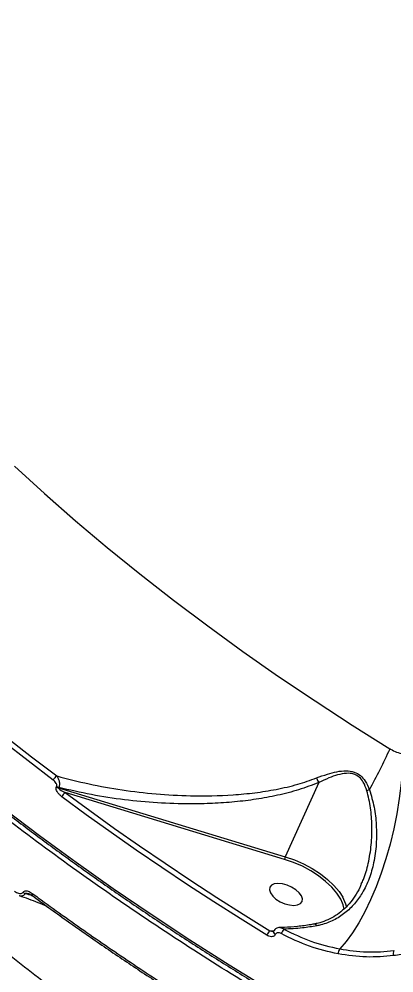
# Model space of a CAD drawing. Header units: millimetres. Extents: x -7720 to 6073, y -7402 to 5433.
# Drawn here: x 694.2 to 789.8, y -2069.4 to -1826.1 of the extents above; entities that cross this region are included whole.
import ezdxf

# ---------------------------------------------------------------- set-up
doc = ezdxf.new("R2010")
doc.units = ezdxf.units.MM
for name, color, linetype in [('DIKOM_ОБЪЕКТ', 7, 'Continuous'), ('DIKOM_РАЗМЕР_ЗОНА', 7, 'Continuous'), ('DIKOM_РАЗМЕР_ОБЪЕКТА', 7, 'Continuous')]:
    doc.layers.add(name, color=color, linetype=linetype)
doc.styles.add('style1', font='arial.ttf', dxfattribs={"width": 0.8})
doc.dimstyles.new('1-50', dxfattribs={"dimtxt": 300, "dimasz": 200, "dimexe": 100, "dimexo": 0, "dimgap": 100, "dimtad": 1, "dimtxsty": 'style1', "dimcen": 200, "dimclrd": 7, "dimclre": 7, "dimclrt": 7, "dimadec": 1, "dimazin": 2, "dimtfac": 1, "dimtmove": 0, "dimatfit": 2, "dimfxl": 0, "dimlwd": 25, "dimlwe": 18, "dimarcsym": 0})

# ---------------------------------------------------------------- blocks, each defined once
blk = doc.blocks.new('*D0')
at = {"layer": 'Defpoints', "color": 0, "transparency": 16777216}
for p in [(-1165.04, 3934.07), (-6387.82, -4153.36), (1392.52, -4153.36)]:
    blk.add_point(p, dxfattribs=at)
at = {"layer": 'DIKOM_РАЗМЕР_ОБЪЕКТА', "color": 7, "lineweight": 18, "transparency": 16777216}
for p, q in [((-1165.04, 3934.07), (-6487.82, 3934.07)), ((1392.52, -4153.36), (-6487.82, -4153.36))]:
    blk.add_line(p, q, dxfattribs=at)
at = {"layer": 'DIKOM_РАЗМЕР_ОБЪЕКТА', "color": 7, "lineweight": 25, "transparency": 16777216}
blk.add_line((-6387.82, 3734.07), (-6387.82, -3953.36), dxfattribs=at)
at = {"layer": 'DIKOM_РАЗМЕР_ОБЪЕКТА', "color": 7, "transparency": 16777216}
for points in [[(-6421.16, 3734.07), (-6354.49, 3734.07), (-6387.82, 3934.07)], [(-6421.16, -3953.36), (-6354.49, -3953.36), (-6387.82, -4153.36)]]:
    blk.add_solid(points, dxfattribs=at)
at = {"layer": 'DIKOM_РАЗМЕР_ОБЪЕКТА', "color": 7, "transparency": 16777216, "insert": (-6640.99, -109.65), "char_height": 300, "attachment_point": 5, "rotation": 90, "style": 'style1'}
blk.add_mtext('8100', dxfattribs=at)
blk = doc.blocks.new('*D1')
at = {"layer": 'Defpoints', "color": 0, "transparency": 16777216}
for p in [(-3938.71, 77.29), (4572.68, -275.21), (4572.68, -6577.9)]:
    blk.add_point(p, dxfattribs=at)
at = {"layer": 'DIKOM_РАЗМЕР_ОБЪЕКТА', "color": 7, "lineweight": 18, "transparency": 16777216}
for p, q in [((-3938.71, 77.29), (-3938.71, -6677.9)), ((4572.68, -275.21), (4572.68, -6677.9))]:
    blk.add_line(p, q, dxfattribs=at)
at = {"layer": 'DIKOM_РАЗМЕР_ОБЪЕКТА', "color": 7, "lineweight": 25, "transparency": 16777216}
blk.add_line((-3738.71, -6577.9), (4372.68, -6577.9), dxfattribs=at)
at = {"layer": 'DIKOM_РАЗМЕР_ОБЪЕКТА', "color": 7, "transparency": 16777216}
for points in [[(-3738.71, -6544.56), (-3738.71, -6611.23), (-3938.71, -6577.9)], [(4372.68, -6544.56), (4372.68, -6611.23), (4572.68, -6577.9)]]:
    blk.add_solid(points, dxfattribs=at)
at = {"layer": 'DIKOM_РАЗМЕР_ОБЪЕКТА', "color": 7, "transparency": 16777216, "insert": (316.98, -6324.72), "char_height": 300, "attachment_point": 5, "style": 'style1'}
blk.add_mtext('8500', dxfattribs=at)
blk = doc.blocks.new('*D2')
at = {"layer": 'Defpoints', "color": 0, "transparency": 16777216}
for p in [(-2365.16, 5433.02), (-7269.56, -6016.09), (1800.96, -6016.09)]:
    blk.add_point(p, dxfattribs=at)
at = {"layer": 'DIKOM_РАЗМЕР_ЗОНА', "color": 7, "lineweight": 18, "transparency": 16777216}
for p, q in [((-2365.16, 5433.02), (-7369.56, 5433.02)), ((1800.96, -6016.09), (-7369.56, -6016.09))]:
    blk.add_line(p, q, dxfattribs=at)
at = {"layer": 'DIKOM_РАЗМЕР_ЗОНА', "color": 7, "lineweight": 25, "transparency": 16777216}
blk.add_line((-7269.56, 5233.02), (-7269.56, -5816.09), dxfattribs=at)
at = {"layer": 'DIKOM_РАЗМЕР_ЗОНА', "color": 7, "transparency": 16777216}
for points in [[(-7302.9, 5233.02), (-7236.23, 5233.02), (-7269.56, 5433.02)], [(-7302.9, -5816.09), (-7236.23, -5816.09), (-7269.56, -6016.09)]]:
    blk.add_solid(points, dxfattribs=at)
at = {"layer": 'DIKOM_РАЗМЕР_ЗОНА', "color": 7, "transparency": 16777216, "insert": (-7522.73, -291.53), "char_height": 300, "attachment_point": 5, "rotation": 90, "style": 'style1'}
blk.add_mtext('11500', dxfattribs=at)
blk = doc.blocks.new('*D3')
at = {"layer": 'Defpoints', "color": 0, "transparency": 16777216}
for p in [(-5938.71, -432.44), (6072.68, -1006.94), (6072.68, -7302.44)]:
    blk.add_point(p, dxfattribs=at)
at = {"layer": 'DIKOM_РАЗМЕР_ЗОНА', "color": 7, "lineweight": 18, "transparency": 16777216}
for p, q in [((-5938.71, -432.44), (-5938.71, -7402.44)), ((6072.68, -1006.94), (6072.68, -7402.44))]:
    blk.add_line(p, q, dxfattribs=at)
at = {"layer": 'DIKOM_РАЗМЕР_ЗОНА', "color": 7, "lineweight": 25, "transparency": 16777216}
blk.add_line((-5738.71, -7302.44), (5872.68, -7302.44), dxfattribs=at)
at = {"layer": 'DIKOM_РАЗМЕР_ЗОНА', "color": 7, "transparency": 16777216}
for points in [[(-5738.71, -7269.1), (-5738.71, -7335.77), (-5938.71, -7302.44)], [(5872.68, -7269.1), (5872.68, -7335.77), (6072.68, -7302.44)]]:
    blk.add_solid(points, dxfattribs=at)
at = {"layer": 'DIKOM_РАЗМЕР_ЗОНА', "color": 7, "transparency": 16777216, "insert": (66.98, -7049.26), "char_height": 300, "attachment_point": 5, "style": 'style1'}
blk.add_mtext('12000', dxfattribs=at)

msp = doc.modelspace()

# ---------------------------------------------------------------- linework, layer by layer
at = {"layer": 'DIKOM_ОБЪЕКТ', "color": 7, "linetype": 'Continuous', "lineweight": 15}
for p, q in [((770.669, -2020.835), (762.139, -2039.762)), ((703.756, -2021.903), (703.799, -2021.808)), ((704.368, -2022.094), (704.325, -2022.189)), ((704.325, -2022.189), (762.139, -2039.762)), ((761.97, -2040.43), (706.015, -2023.422)), ((697.53, -2049.63), (697.537, -2049.635)), ((758.184, -2058.63), (759.192, -2058.7)), ((759.105, -2058.826), (759.098, -2058.84)), ((759.619, -2059.543), (759.588, -2059.611))]:
    msp.add_line(p, q, dxfattribs=at)
at = {"layer": 'DIKOM_ОБЪЕКТ', "color": 7, "linetype": 'Continuous', "lineweight": 15, "flags": 128}
for points in [[(693.037, -1940.168), (700.697, -1947.147), (708.59, -1954.059), (716.708, -1960.898), (725.045, -1967.657), (733.593, -1974.33), (742.343, -1980.912), (751.288, -1987.395), (760.418, -1993.774), (769.727, -2000.043), (779.205, -2006.196), (788.842, -2012.227)], [(702.956, -2020.199), (696.521, -2015.309), (690.187, -2010.375), (683.957, -2005.396), (677.834, -2000.377), (671.82, -1995.318), (665.918, -1990.222), (660.13, -1985.091), (654.458, -1979.927)], [(655.433, -1978.989), (661.092, -1984.141), (666.867, -1989.261), (672.756, -1994.345), (678.757, -1999.393), (684.867, -2004.401), (691.083, -2009.369), (697.403, -2014.293), (703.824, -2019.171)], [(792.192, -2013.516), (792.028, -2017.211), (791.7, -2021.012), (791.213, -2024.883), (790.571, -2028.785), (789.779, -2032.68), (788.847, -2036.529), (787.783, -2040.294), (786.597, -2043.938), (785.302, -2047.425), (783.91, -2050.721), (782.435, -2053.794), (780.891, -2056.611), (779.294, -2059.147), (777.66, -2061.376), (776.004, -2063.276)], [(706.015, -2023.422), (712.254, -2027.995), (718.579, -2032.522), (724.987, -2037.001), (731.475, -2041.432), (738.041, -2045.811), (744.683, -2050.139), (751.398, -2054.412), (758.184, -2058.63)], [(757.407, -2059.769), (750.605, -2055.541), (743.874, -2051.257), (737.216, -2046.92), (730.634, -2042.529), (724.13, -2038.088), (717.707, -2033.598), (711.367, -2029.061), (705.113, -2024.477)], [(690.329, -2027.427), (699.443, -2034.331), (708.753, -2041.138), (718.25, -2047.843), (727.927, -2054.44), (737.775, -2060.924), (747.786, -2067.289), (757.952, -2073.53)], [(776.759, -2051.617), (776.265, -2050.566), (775.281, -2049.038), (773.994, -2047.518), (772.432, -2046.041), (770.634, -2044.641), (768.64, -2043.352), (766.498, -2042.203), (764.257, -2041.222), (761.97, -2040.43)], [(762.139, -2039.762), (764.497, -2040.578), (766.808, -2041.59), (769.017, -2042.775), (771.073, -2044.105), (772.927, -2045.549), (774.537, -2047.072), (775.865, -2048.64), (776.805, -2050.082)], [(761.392, -2046.652), (760.269, -2046.547), (759.309, -2046.67), (758.591, -2047.011), (758.172, -2047.542), (758.087, -2048.22), (758.341, -2048.991), (758.916, -2049.792), (759.764, -2050.557), (760.816, -2051.226), (761.988, -2051.743), (763.184, -2052.067), (764.307, -2052.172), (765.267, -2052.049), (765.985, -2051.708), (766.404, -2051.177), (766.49, -2050.499), (766.235, -2049.728), (765.66, -2048.928), (764.812, -2048.162), (763.76, -2047.493), (762.588, -2046.976), (761.392, -2046.652)], [(697.579, -2049.099), (697.52, -2049.246), (697.485, -2049.378), (697.474, -2049.488), (697.488, -2049.572), (697.526, -2049.627), (697.53, -2049.63)], [(777.19, -2053.146), (776.922, -2052.066), (776.759, -2051.617)], [(759.098, -2058.84), (759.074, -2058.937), (759.102, -2059.102), (759.204, -2059.279), (759.37, -2059.453), (759.588, -2059.611)], [(759.128, -2058.773), (759.105, -2058.869), (759.133, -2059.034), (759.234, -2059.21), (759.401, -2059.385), (759.619, -2059.543)]]:
    msp.add_lwpolyline(points, dxfattribs=at)
at = {"layer": 'DIKOM_ОБЪЕКТ', "color": 7, "linetype": 'Continuous', "lineweight": 15}
for centre, radius, start, end in [((649.872, -1949.128), 152.625, 331.18876, 335.57979), ((705.18, -2021.195), 2.437, 123.817, 155.85523), ((704.873, -2020.387), 1.883, 233.62628, 253.09978), ((704.915, -2020.294), 1.881, 233.61444, 253.11162), ((707.311, -2025.444), 2.401, 122.6753, 156.27051), ((841.255, -2186.508), 173.674, 109.38738, 109.61932), ((763.824, -2040.542), 1.857, 155.16223, 176.56347), ((696.457, -2047.534), 1.761, 226.71727, 248.41227), ((768.817, -2054.637), 9.196, 13.73779, 29.69436), ((760.829, -2061.27), 3.737, 135.05708, 156.31875), ((764.349, -2060.539), 3.444, 137.93795, 160.27893), ((777.84, -2064.508), 2.212, 146.15744, 180.78501), ((791.307, -2064.426), 1.633, 153.66766, 200.07193)]:
    msp.add_arc(centre, radius, start, end, dxfattribs=at)
for points, knots in [([(538.191, -1795.95), (538.177, -1796.702), (538.122, -1799.568), (538.331, -1804.643), (538.82, -1811.167), (539.625, -1817.781), (540.72, -1824.469), (542.11, -1831.23), (543.794, -1838.057), (545.769, -1844.946), (548.036, -1851.891), (550.591, -1858.887), (553.434, -1865.928), (556.561, -1873.01), (559.97, -1880.126), (563.659, -1887.272), (567.626, -1894.442), (571.866, -1901.631), (576.376, -1908.832), (581.154, -1916.042), (586.195, -1923.254), (591.496, -1930.462), (597.053, -1937.663), (602.861, -1944.849), (608.916, -1952.016), (615.213, -1959.159), (621.748, -1966.272), (628.516, -1973.35), (635.512, -1980.387), (642.729, -1987.378), (650.164, -1994.319), (657.81, -2001.203), (665.662, -2008.025), (673.713, -2014.782), (681.958, -2021.467), (690.39, -2028.075), (699.003, -2034.602), (707.791, -2041.043), (716.747, -2047.392), (725.863, -2053.646), (735.135, -2059.799), (744.554, -2065.846), (754.113, -2071.784), (763.805, -2077.608), (773.623, -2083.314), (783.559, -2088.897), (793.608, -2094.35), (802.64, -2099.096), (808.344, -2101.987), (810.634, -2103.148)], [0, 0, 0, 0, 0.0077198, 0.02941, 0.0511067, 0.0728093, 0.0945176, 0.116231, 0.137949, 0.159671, 0.1813965, 0.2031247, 0.2248553, 0.2465877, 0.2683216, 0.2900565, 0.311792, 0.3335279, 0.3552642, 0.3770004, 0.3987365, 0.4204722, 0.4422076, 0.4639424, 0.4856768, 0.5074107, 0.5291438, 0.5508765, 0.5726086, 0.59434, 0.616071, 0.6378014, 0.6595311, 0.6812606, 0.7029894, 0.7247178, 0.7464457, 0.7681732, 0.7899003, 0.8116272, 0.8333537, 0.8550798, 0.8768057, 0.8985314, 0.9202568, 0.9419821, 0.9637072, 0.9854321, 1, 1, 1, 1]), ([(810.392, -2104.401), (806.324, -2102.33), (795.366, -2096.749), (777.841, -2087.204), (757.994, -2075.672), (738.494, -2063.543), (719.418, -2050.845), (700.846, -2037.606), (683.187, -2024.119), (666.48, -2010.435), (650.742, -1996.61), (635.717, -1982.418), (621.49, -1967.894), (608.13, -1953.083), (595.931, -1938.308), (584.908, -1923.62), (575.05, -1909.067), (566.195, -1894.411), (558.419, -1879.7), (551.776, -1864.984), (546.415, -1850.589), (542.312, -1836.552), (539.47, -1822.919), (537.766, -1810.001), (537.644, -1801.831), (537.587, -1797.963)], [0, 0, 0, 0, 0.0259397, 0.0698834, 0.113861, 0.1578047, 0.2030248, 0.2482819, 0.293502, 0.3374457, 0.3814232, 0.425367, 0.4705871, 0.515844, 0.561064, 0.6050079, 0.6489853, 0.6929291, 0.7381491, 0.7834061, 0.8286263, 0.8725698, 0.9165475, 0.9604911, 1, 1, 1, 1]), ([(750.449, -2106.078), (745.271, -2102.781), (734.909, -2096.185), (719.891, -2085.9), (705.304, -2075.364), (691.032, -2064.426), (677.125, -2053.102), (663.638, -2041.405), (650.795, -2029.522), (638.285, -2017.138), (626.215, -2004.266), (614.693, -1990.93), (603.986, -1977.397), (594.153, -1963.701), (585.317, -1949.897), (578.576, -1938.241), (575.212, -1931.251), (574.033, -1928.8)], [0, 0, 0, 0, 0.0637342, 0.1275445, 0.1913548, 0.255089, 0.3214366, 0.3878705, 0.4543045, 0.5206518, 0.5927908, 0.6649855, 0.7371243, 0.8113705, 0.8856773, 0.959923, 1, 1, 1, 1]), ([(788.842, -2012.227), (788.892, -2012.257), (789.434, -2012.586), (790.539, -2013.135), (791.634, -2013.388), (792.192, -2013.516)], [0, 0, 0, 0, 0.04681171, 0.51426721, 1, 1, 1, 1]), ([(770.108, -2019.675), (771.028, -2019.329), (772.729, -2018.69), (775.249, -2018.017), (777.542, -2017.753), (779.64, -2018.026), (781.338, -2018.977), (782.701, -2020.574), (783.274, -2021.913), (783.603, -2022.681)], [0, 0, 0, 0, 0.1839857, 0.3401618, 0.4956531, 0.6241871, 0.73747, 0.8492183, 1, 1, 1, 1]), ([(782.941, -2022.916), (782.683, -2022.177), (782.242, -2020.91), (781.14, -2019.477), (780.194, -2018.894), (779.102, -2018.512), (777.576, -2018.416), (775.464, -2018.844), (773.117, -2019.691), (771.535, -2020.43), (770.669, -2020.835)], [0, 0, 0, 0, 0.1504074, 0.2579117, 0.3420751, 0.3655577, 0.490505, 0.6488173, 0.8079324, 1, 1, 1, 1]), ([(703.799, -2021.808), (703.819, -2021.741), (703.861, -2021.607), (703.827, -2021.337), (703.687, -2020.981), (703.391, -2020.563), (703.106, -2020.324), (702.956, -2020.199)], [0, 0, 0, 0, 0.1190355, 0.237426, 0.4123182, 0.6910238, 1, 1, 1, 1]), ([(703.824, -2019.171), (706.564, -2019.878), (712.046, -2021.291), (720.529, -2022.79), (729.165, -2023.827), (738.642, -2024.353), (747.066, -2024.188), (754.35, -2023.495), (759.868, -2022.622), (765.177, -2021.425), (768.528, -2020.236), (770.108, -2019.675)], [0, 0, 0, 0, 0.1269756, 0.2539551, 0.3836722, 0.5133753, 0.6746732, 0.7565618, 0.8384276, 0.923821, 1, 1, 1, 1]), ([(703.824, -2019.171), (703.969, -2019.385), (704.253, -2019.804), (704.482, -2020.563), (704.539, -2021.205), (704.499, -2021.705), (704.412, -2021.962), (704.368, -2022.094)], [0, 0, 0, 0, 0.27363266, 0.53724188, 0.72079572, 0.85655821, 1, 1, 1, 1]), ([(770.669, -2020.828), (768.975, -2021.478), (765.565, -2022.786), (760.188, -2024.138), (754.727, -2025.15), (749.19, -2025.824), (743.584, -2026.214), (737.004, -2026.355), (729.498, -2026.11), (721.062, -2025.303), (712.648, -2024.026), (707.128, -2022.738), (704.368, -2022.094)], [0, 0, 0, 0, 0.0822816, 0.1655638, 0.2475161, 0.3294894, 0.4129251, 0.4963687, 0.6209045, 0.7454526, 0.8727279, 1, 1, 1, 1]), ([(770.108, -2019.675), (770.123, -2019.713), (770.204, -2019.917), (770.388, -2020.33), (770.569, -2020.651), (770.669, -2020.828)], [0, 0, 0, 0, 0.09277255, 0.49780657, 1, 1, 1, 1]), ([(770.669, -2020.835), (770.67, -2020.834), (770.67, -2020.832), (770.67, -2020.83), (770.67, -2020.828), (770.669, -2020.828)], [0, 0, 0, 0, 0.4162927, 0.7724529, 1, 1, 1, 1]), ([(705.113, -2024.477), (704.873, -2024.276), (704.412, -2023.891), (703.937, -2023.214), (703.714, -2022.642), (703.66, -2022.216), (703.724, -2022.008), (703.756, -2021.903)], [0, 0, 0, 0, 0.30889714, 0.59233553, 0.76974315, 0.88451917, 1, 1, 1, 1]), ([(704.325, -2022.189), (704.321, -2022.203), (704.312, -2022.235), (704.331, -2022.304), (704.423, -2022.451), (704.946, -2022.905), (705.536, -2023.191), (706.015, -2023.422)], [0, 0, 0, 0, 0.0232533, 0.0519656, 0.1042283, 0.2733712, 1, 1, 1, 1]), ([(783.603, -2022.681), (784.042, -2024.144), (784.921, -2027.072), (785.401, -2031.769), (785.432, -2036.561), (784.817, -2041.185), (783.611, -2045.386), (781.946, -2048.904), (779.842, -2051.837), (777.408, -2054.198), (774.522, -2056.026), (772.034, -2056.986), (770.549, -2057.305), (770.215, -2057.377)], [0, 0, 0, 0, 0.1039345, 0.2080553, 0.3213666, 0.4346129, 0.5351331, 0.6355689, 0.7202658, 0.8048958, 0.8901543, 0.9753344, 1, 1, 1, 1]), ([(781.496, -2046.714), (781.693, -2046.321), (782.505, -2044.704), (783.397, -2041.345), (784.161, -2036.744), (784.278, -2031.958), (784.009, -2027.295), (783.296, -2024.375), (782.941, -2022.916)], [0, 0, 0, 0, 0.0566569, 0.2333538, 0.4341234, 0.6350137, 0.8176737, 1, 1, 1, 1]), ([(781.527, -2046.738), (781.406, -2047.034), (780.959, -2048.129), (779.94, -2049.824), (778.482, -2051.773), (776.826, -2053.435), (775.008, -2054.804), (773.042, -2055.86), (771.255, -2056.567), (770.08, -2056.792), (769.648, -2056.874)], [0, 0, 0, 0, 0.0575275, 0.2122193, 0.3623886, 0.5093093, 0.6503451, 0.7878238, 0.9219266, 1, 1, 1, 1]), ([(693.105, -2048.55), (693.426, -2048.753), (693.901, -2049.054), (694.543, -2049.161), (694.92, -2049.101), (695.142, -2048.96), (695.224, -2048.85), (695.249, -2048.816)], [0, 0, 0, 0, 0.4385545, 0.6486915, 0.8192437, 0.9451807, 1, 1, 1, 1]), ([(695.809, -2049.171), (695.77, -2049.228), (695.644, -2049.412), (695.346, -2049.668), (694.879, -2049.812), (694.475, -2049.83), (694.261, -2049.709), (694.231, -2049.692)], [0, 0, 0, 0, 0.1012963, 0.3281598, 0.6162862, 0.9462807, 1, 1, 1, 1]), ([(694.241, -2049.667), (695.044, -2049.936), (697.447, -2050.742), (699.755, -2051.709), (701.292, -2052.354)], [0, 0, 0, 0, 0.3340075, 1, 1, 1, 1]), ([(695.249, -2048.816), (695.277, -2048.779), (695.365, -2048.662), (695.606, -2048.514), (696.022, -2048.449), (696.721, -2048.565), (697.239, -2048.887), (697.579, -2049.099)], [0, 0, 0, 0, 0.05550508, 0.17840336, 0.34952582, 0.57289552, 1, 1, 1, 1]), ([(696.796, -2049.247), (696.642, -2049.206), (696.385, -2049.137), (696.069, -2049.104), (695.882, -2049.119), (695.824, -2049.161), (695.809, -2049.171)], [0, 0, 0, 0, 0.4607899, 0.770581, 0.9400832, 1, 1, 1, 1]), ([(697.706, -2049.737), (697.698, -2049.734), (697.065, -2049.545), (696.433, -2049.357), (695.809, -2049.171)], [0, 0, 0, 0, 0.0136382, 1, 1, 1, 1]), ([(696.795, -2049.252), (696.862, -2049.272), (697.086, -2049.341), (697.348, -2049.488), (697.518, -2049.622), (697.529, -2049.63)], [0, 0, 0, 0, 0.2889429, 0.9568364, 1, 1, 1, 1]), ([(697.548, -2049.62), (698.233, -2050.129), (701.833, -2052.804), (708.51, -2057.552), (717.571, -2063.848), (726.774, -2070.022), (736.125, -2076.076), (742.939, -2080.392), (746.676, -2082.658), (747.202, -2082.977)], [0, 0, 0, 0, 0.0437046, 0.2297343, 0.4153209, 0.6002522, 0.7847562, 0.9696742, 1, 1, 1, 1]), ([(697.579, -2049.099), (698.087, -2049.471), (700.63, -2051.335), (707.305, -2056.151), (717.778, -2063.448), (731.74, -2072.774), (741.726, -2079.01), (747.292, -2082.486)], [0, 0, 0, 0, 0.032157, 0.1607924, 0.4182842, 0.6757749, 1, 1, 1, 1]), ([(760.736, -2057.828), (760.567, -2057.83), (760.189, -2057.834), (759.669, -2058.091), (759.282, -2058.429), (759.187, -2058.701), (759.157, -2058.786)], [0, 0, 0, 0, 0.2563603, 0.570284, 0.8662289, 1, 1, 1, 1]), ([(769.666, -2056.884), (769.336, -2056.954), (767.854, -2057.265), (765.255, -2057.57), (762.606, -2057.796), (761.136, -2057.78), (760.754, -2057.776)], [0, 0, 0, 0, 0.10857232, 0.48758925, 0.86707034, 1, 1, 1, 1]), ([(760.756, -2057.815), (760.777, -2057.812), (760.969, -2057.78), (761.337, -2057.913), (761.649, -2058.131), (761.792, -2058.232)], [0, 0, 0, 0, 0.06186653, 0.57093141, 1, 1, 1, 1]), ([(770.215, -2057.377), (768.972, -2057.585), (766.123, -2058.062), (763.353, -2058.17), (761.792, -2058.232)], [0, 0, 0, 0, 0.43657138, 1, 1, 1, 1]), ([(769.66, -2056.937), (769.703, -2056.925), (769.816, -2056.891), (770.005, -2057.06), (770.148, -2057.26), (770.206, -2057.361), (770.215, -2057.377)], [0, 0, 0, 0, 0.2598857, 0.6911411, 0.9521006, 1, 1, 1, 1]), ([(759.588, -2059.611), (759.526, -2059.712), (759.403, -2059.914), (759.053, -2060.105), (758.56, -2060.178), (757.97, -2060.07), (757.585, -2059.864), (757.407, -2059.769)], [0, 0, 0, 0, 0.152258, 0.3040612, 0.5080165, 0.7732316, 1, 1, 1, 1]), ([(758.184, -2058.63), (758.32, -2058.668), (758.58, -2058.742), (758.854, -2058.767), (758.986, -2058.78)], [0, 0, 0, 0, 0.5195474, 1, 1, 1, 1]), ([(759.153, -2058.774), (759.154, -2058.773), (759.165, -2058.765), (759.118, -2058.783), (759.05, -2058.793), (758.995, -2058.784), (758.985, -2058.782)], [0, 0, 0, 0, 0.0836486, 0.4971036, 0.917863, 1, 1, 1, 1]), ([(761.107, -2059.377), (760.957, -2059.31), (760.662, -2059.178), (760.238, -2059.147), (759.913, -2059.232), (759.714, -2059.374), (759.646, -2059.496), (759.619, -2059.543)], [0, 0, 0, 0, 0.2717788, 0.5388337, 0.7375521, 0.8966152, 1, 1, 1, 1]), ([(775.629, -2064.538), (773.175, -2063.975), (768.204, -2062.835), (763.492, -2060.539), (761.107, -2059.377)], [0, 0, 0, 0, 0.4937621, 1, 1, 1, 1]), ([(761.792, -2058.232), (764.068, -2059.342), (768.676, -2061.592), (773.541, -2062.71), (776.004, -2063.276)], [0, 0, 0, 0, 0.4937663, 1, 1, 1, 1]), ([(807.21, -2058.474), (806.188, -2059.128), (804.143, -2060.436), (800.825, -2062.034), (797.32, -2063.356), (793.636, -2064.384), (791.061, -2064.786), (789.774, -2064.987)], [0, 0, 0, 0, 0.1976829, 0.3953849, 0.5930886, 0.796544, 1, 1, 1, 1]), ([(789.774, -2064.987), (787.472, -2065.19), (782.813, -2065.602), (778.042, -2064.895), (775.629, -2064.538)], [0, 0, 0, 0, 0.4941778, 1, 1, 1, 1]), ([(776.004, -2063.276), (778.311, -2063.618), (782.979, -2064.31), (787.538, -2063.907), (789.844, -2063.702)], [0, 0, 0, 0, 0.4941579, 1, 1, 1, 1])]:
    msp.add_open_spline(points, degree=3, knots=knots, dxfattribs=at)

# ---------------------------------------------------------------- dimensions: what is measured, and where the dimension line sits
at = {"layer": 'DIKOM_РАЗМЕР_ЗОНА'}
dim = msp.add_linear_dim(base=(-7269.562, -6016.09), p1=(-2365.162, 5433.022), p2=(1800.959, -6016.09), angle=90, text='11500', dimstyle='1-50', dxfattribs=at)
dim.commit()
dim.dimension.update_dxf_attribs({"geometry": '*D2', "text_midpoint": (-7269.562, -291.534), "dimtype": 160})
dim = msp.add_linear_dim(base=(6072.676, -7302.437), p1=(-5938.714, -432.437), p2=(6072.676, -1006.937), text='12000', dimstyle='1-50', dxfattribs=at)
dim.commit()
dim.dimension.update_dxf_attribs({"geometry": '*D3', "text_midpoint": (66.981, -7302.437), "dimtype": 160})
at = {"layer": 'DIKOM_РАЗМЕР_ОБЪЕКТА'}
dim = msp.add_linear_dim(base=(-6387.822, -4153.364), p1=(-1165.044, 3934.068), p2=(1392.523, -4153.364), angle=90, text='8100', dimstyle='1-50', dxfattribs=at)
dim.commit()
dim.dimension.update_dxf_attribs({"geometry": '*D0', "text_midpoint": (-6387.822, -109.648), "dimtype": 160})
dim = msp.add_linear_dim(base=(4572.676, -6577.897), p1=(-3938.714, 77.288), p2=(4572.676, -275.211), text='8500', dimstyle='1-50', dxfattribs=at)
dim.commit()
dim.dimension.update_dxf_attribs({"geometry": '*D1', "text_midpoint": (316.981, -6577.897), "dimtype": 160})

doc.saveas('drawing.dxf')
